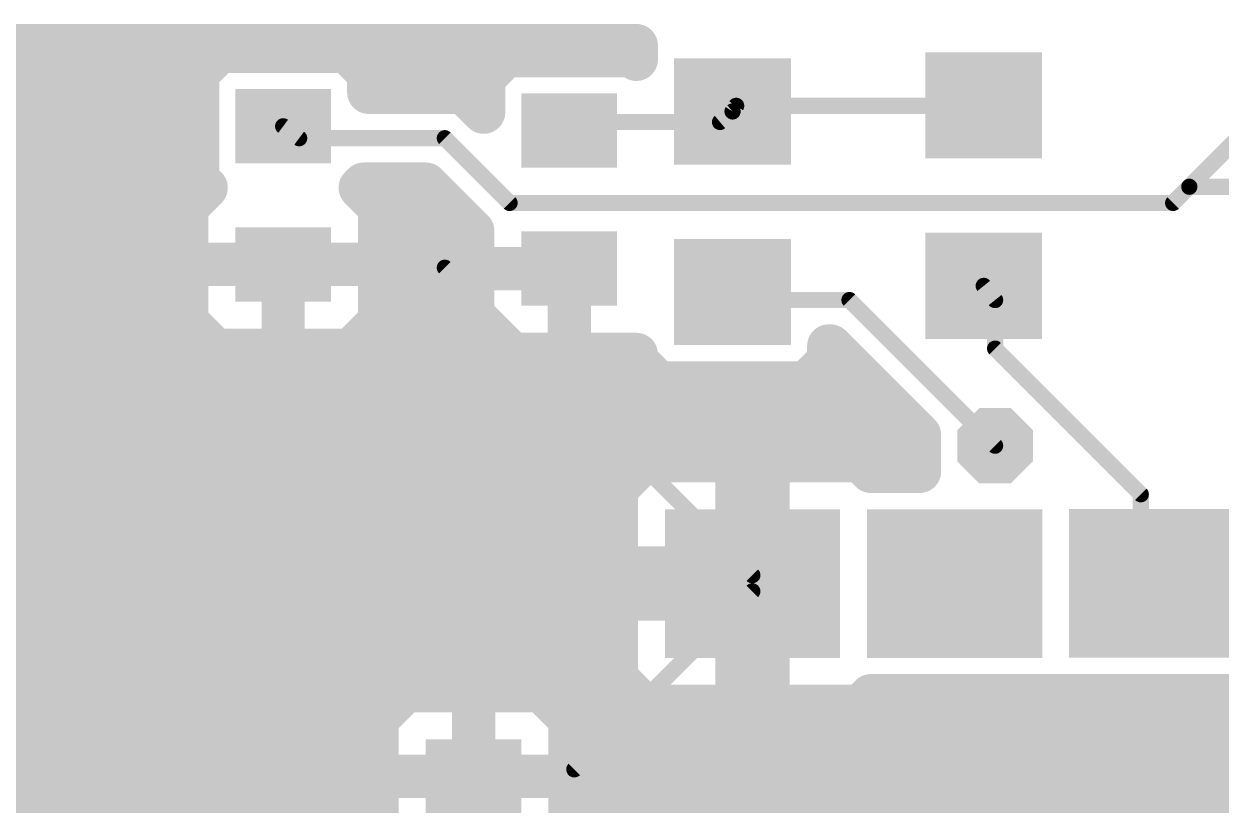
# Model space of a CAD drawing. Extents: x 0.3 to 47.5, y 0.3 to 27.7.
# Drawn here: x 24.08 to 35.35, y 20.39 to 27.75 of the extents above; entities that cross this region are included whole.
import ezdxf

# ---------------------------------------------------------------- set-up
doc = ezdxf.new("R2010")
doc.units = 0
doc.layers.add('16', color=174, linetype='CONTINUOUS')
doc.layers.add('18', color=94, linetype='CONTINUOUS')

# ---------------------------------------------------------------- blocks, each defined once
blk = doc.blocks.new('RECT')
blk.add_solid([(-0.5, -0.5), (0.5, -0.5), (-0.5, 0.5), (0.5, 0.5)])
blk = doc.blocks.new('OCTAGONV')
at = {"const_width": 0.5}
blk.add_lwpolyline([(-0.25, -0.1036), (-0.25, 0.1036), (-0.1036, 0.25), (0.1036, 0.25), (0.25, 0.1036), (0.25, -0.1036), (0.1036, -0.25), (-0.1036, -0.25), (-0.25, -0.1036), (-0.25, 0.1036)], dxfattribs=at)

msp = doc.modelspace()

# ---------------------------------------------------------------- linework, layer by layer
at = {"layer": '16'}
for points, const_width in [([(0.4571, 27.5428), (29.8451, 27.5428)], 0.4064), ([(29.8451, 27.5428), (29.8451, 27.4123)], 0.4064), ([(25.9218, 27.4875), (25.7136, 27.2793)], 0.4064), ([(27.1165, 27.4875), (25.9218, 27.4875)], 0.4064), ([(27.3247, 27.2793), (27.1165, 27.4875)], 0.4064), ([(28.6157, 27.4471), (28.4075, 27.2389)], 0.4064), ([(29.8104, 27.4471), (28.6157, 27.4471)], 0.4064), ([(29.8451, 27.4123), (29.8104, 27.4471)], 0.4064), ([(0.4571, 27.2288), (25.7136, 27.2288)], 0.4064), ([(25.7136, 27.2793), (25.7136, 26.2846)], 0.4064), ([(27.3247, 27.1017), (27.3247, 27.2793)], 0.4064), ([(27.3247, 27.2288), (28.4075, 27.2288)], 0.4064), ([(28.4075, 27.2389), (28.4075, 26.9145)], 0.4064), ([(27.8627, 27.1017), (27.3247, 27.1017)], 0.4064), ([(28.2204, 27.1017), (27.8627, 27.1017)], 0.4064), ([(28.4075, 26.9145), (28.2204, 27.1017)], 0.4064), ([(33.0708, 26.9748), (33.1161, 26.9794)], 0.1524), ([(19.2544, 26.8224), (25.7136, 26.8224)], 0.4064), ([(30.6324, 26.8224), (30.7507, 26.9219)], 0.1524), ([(30.7507, 26.9219), (30.7848, 26.9748)], 0.1524), ([(30.7848, 26.9748), (33.0708, 26.9748)], 0.1524), ([(35.052, 26.2128), (35.814, 26.9748)], 0.1524), ([(26.5192, 26.782), (26.67, 26.67)], 0.1524), ([(29.2131, 26.7416), (29.2608, 26.8224)], 0.1524), ([(29.2608, 26.8224), (30.6324, 26.8224)], 0.1524), ([(26.67, 26.67), (28.0416, 26.67)], 0.1524), ([(28.0416, 26.67), (28.6512, 26.0604)], 0.1524), ([(19.307, 26.416), (25.7136, 26.416)], 0.4064), ([(25.7945, 26.2038), (25.612, 26.0213)], 0.4064), ([(25.7136, 26.2846), (25.7945, 26.2038)], 0.4064), ([(27.2438, 26.2038), (27.2782, 26.2382)], 0.4064), ([(27.4263, 26.0213), (27.2438, 26.2038)], 0.4064), ([(27.2782, 26.2382), (27.8627, 26.2382)], 0.4064), ([(27.8627, 26.2382), (28.2194, 25.8815)], 0.4064), ([(34.8996, 26.0604), (35.052, 26.2128)], 0.1524), ([(35.052, 26.2128), (41.7576, 26.2128)], 0.1524), ([(19.307, 26.0096), (25.612, 26.0096)], 0.4064), ([(25.612, 26.0213), (25.612, 25.4824)], 0.4064), ([(27.4263, 25.4824), (27.4263, 26.0213)], 0.4064), ([(27.4263, 26.0096), (28.0913, 26.0096)], 0.4064), ([(28.2194, 25.8815), (28.3059, 25.795)], 0.4064), ([(28.6512, 26.0604), (34.8996, 26.0604)], 0.1524), ([(28.3059, 25.795), (28.3059, 25.442)], 0.4064), ([(19.307, 25.6032), (25.612, 25.6032)], 0.4064), ([(27.4263, 25.6032), (28.3059, 25.6032)], 0.4064), ([(25.612, 25.4824), (26.5181, 25.4824)], 0.4064), ([(26.5181, 25.4814), (25.612, 25.4814)], 0.4064), ([(25.612, 25.4814), (25.612, 24.9426)], 0.4064), ([(26.5181, 25.4824), (26.5181, 25.4814)], 0.4064), ([(26.5186, 24.6748), (26.5186, 25.4809)], 0.4064), ([(26.5186, 25.4809), (26.5196, 25.4809)], 0.4064), ([(26.5196, 25.4809), (26.5196, 24.6748)], 0.4064), ([(26.5202, 25.4814), (26.5202, 25.4824)], 0.4064), ([(26.5202, 25.4824), (27.4263, 25.4824)], 0.4064), ([(27.4263, 25.4814), (26.5202, 25.4814)], 0.4064), ([(27.4263, 24.9426), (27.4263, 25.4814)], 0.4064), ([(28.3059, 25.442), (29.212, 25.442)], 0.4064), ([(29.212, 25.441), (28.3059, 25.441)], 0.4064), ([(28.3059, 25.441), (28.3059, 24.9022)], 0.4064), ([(29.212, 25.442), (29.212, 25.441)], 0.4064), ([(29.2125, 24.6344), (29.2125, 25.4405)], 0.4064), ([(29.2125, 25.4405), (29.2135, 25.4405)], 0.4064), ([(29.2135, 25.4405), (29.2135, 24.6344)], 0.4064), ([(26.67, 25.4508), (26.5192, 25.482)], 0.1524), ([(28.0416, 25.4508), (26.67, 25.4508)], 0.1524), ([(30.9372, 22.5552), (28.0416, 25.4508)], 0.1524), ([(28.0416, 25.4508), (28.194, 25.4508)], 0.1524), ([(28.194, 25.4508), (29.1084, 25.4508)], 0.1524), ([(29.1084, 25.4508), (29.2131, 25.4416)], 0.1524), ([(19.307, 25.1968), (25.612, 25.1968)], 0.4064), ([(26.5186, 25.1968), (26.5196, 25.1968)], 0.4064), ([(27.4263, 25.1968), (28.3059, 25.1968)], 0.4064), ([(29.2125, 25.1968), (29.2135, 25.1968)], 0.4064), ([(30.7848, 25.146), (30.7507, 25.2219)], 0.1524), ([(33.2232, 25.146), (33.1161, 25.2794)], 0.1524), ([(25.612, 24.9426), (25.8798, 24.6748)], 0.4064), ([(27.1585, 24.6748), (27.4263, 24.9426)], 0.4064), ([(31.8516, 25.146), (30.7848, 25.146)], 0.1524), ([(33.2232, 23.7744), (31.8516, 25.146)], 0.1524), ([(33.2232, 24.6888), (33.2232, 25.146)], 0.1524), ([(28.3059, 24.9022), (28.5737, 24.6344)], 0.4064), ([(19.307, 24.7904), (25.7642, 24.7904)], 0.4064), ([(26.5186, 24.7904), (26.5196, 24.7904)], 0.4064), ([(27.2741, 24.7904), (28.4177, 24.7904)], 0.4064), ([(29.2125, 24.7904), (29.2135, 24.7904)], 0.4064), ([(31.6562, 24.5745), (31.6562, 24.7142)], 0.4064), ([(31.6562, 24.7142), (31.6727, 24.7142)], 0.4064), ([(31.6727, 24.7142), (32.512, 23.8749)], 0.4064), ([(25.8798, 24.6748), (26.5186, 24.6748)], 0.4064), ([(26.5196, 24.6748), (27.1585, 24.6748)], 0.4064), ([(28.5737, 24.6344), (29.2125, 24.6344)], 0.4064), ([(29.2135, 24.6344), (29.8451, 24.6344)], 0.4064), ([(29.8451, 24.6344), (29.8451, 24.5745)], 0.4064), ([(29.8451, 24.5745), (30.0533, 24.3663)], 0.4064), ([(31.448, 24.3663), (31.6562, 24.5745)], 0.4064), ([(34.5948, 23.3172), (33.2232, 24.6888)], 0.1524), ([(19.307, 24.384), (30.0356, 24.384)], 0.4064), ([(31.4657, 24.384), (32.0029, 24.384)], 0.4064), ([(30.0533, 24.3663), (31.448, 24.3663)], 0.4064), ([(19.307, 23.9776), (32.4093, 23.9776)], 0.4064), ([(32.512, 23.8749), (32.512, 23.5323)], 0.4064), ([(29.924, 23.6339), (29.6562, 23.3661)], 0.4064), ([(30.7914, 23.6339), (29.924, 23.6339)], 0.4064), ([(30.7914, 22.6242), (30.7914, 23.6339)], 0.4064), ([(31.9527, 23.6339), (31.0852, 23.6339)], 0.4064), ([(31.0852, 23.6339), (31.0852, 22.6242)], 0.4064), ([(32.0543, 23.5323), (31.9527, 23.6339)], 0.4064), ([(14.5296, 23.5712), (29.8613, 23.5712)], 0.4064), ([(30.7914, 23.5712), (31.0852, 23.5712)], 0.4064), ([(32.0154, 23.5712), (32.512, 23.5712)], 0.4064), ([(32.512, 23.5323), (32.0543, 23.5323)], 0.4064), ([(29.6562, 23.3661), (29.6562, 22.6236)], 0.4064), ([(14.936, 23.1648), (29.6562, 23.1648)], 0.4064), ([(30.7914, 23.1648), (31.0852, 23.1648)], 0.4064), ([(34.5948, 22.5552), (34.5948, 23.3172)], 0.1524), ([(15.3424, 22.7584), (29.6562, 22.7584)], 0.4064), ([(30.7914, 22.7584), (31.0852, 22.7584)], 0.4064), ([(29.6562, 22.6236), (30.7909, 22.6236)], 0.4064), ([(30.7909, 22.6236), (30.7909, 22.3298)], 0.4064), ([(31.0852, 22.6242), (30.7914, 22.6242)], 0.4064), ([(15.7488, 22.352), (30.7909, 22.352)], 0.4064), ([(30.9384, 22.4768), (30.9372, 22.5552)], 0.1524), ([(30.9372, 22.4028), (30.9384, 22.4768)], 0.1524), ([(34.7438, 22.4778), (34.5948, 22.5552)], 0.1524), ([(29.2608, 20.7264), (30.9372, 22.4028)], 0.1524), ([(30.7909, 22.3298), (29.6562, 22.3298)], 0.4064), ([(29.6562, 22.3298), (29.6562, 21.5874)], 0.4064), ([(30.7914, 21.3196), (30.7914, 22.3293)], 0.4064), ([(30.7914, 22.3293), (31.0852, 22.3293)], 0.4064), ([(31.0852, 22.3293), (31.0852, 21.3196)], 0.4064), ([(16.1552, 21.9456), (29.6562, 21.9456)], 0.4064), ([(30.7914, 21.9456), (31.0852, 21.9456)], 0.4064), ([(29.6562, 21.5874), (29.924, 21.3196)], 0.4064), ([(16.5616, 21.5392), (29.7044, 21.5392)], 0.4064), ([(27.6726, 21.4676), (27.4048, 21.1998)], 0.4064), ([(28.3114, 21.4676), (27.6726, 21.4676)], 0.4064), ([(28.3114, 20.6615), (28.3114, 21.4676)], 0.4064), ([(28.9513, 21.4676), (28.3124, 21.4676)], 0.4064), ([(28.3124, 21.4676), (28.3124, 20.6615)], 0.4064), ([(29.2191, 21.1998), (28.9513, 21.4676)], 0.4064), ([(30.7914, 21.5392), (31.0852, 21.5392)], 0.4064), ([(31.9527, 21.3196), (32.0543, 21.4212)], 0.4064), ([(32.0543, 21.4212), (33.8138, 21.4212)], 0.4064), ([(33.8138, 21.4212), (33.8147, 21.4222)], 0.4064), ([(33.8147, 21.4222), (35.7161, 21.4222)], 0.4064), ([(29.924, 21.3196), (30.7914, 21.3196)], 0.4064), ([(31.0852, 21.3196), (31.9527, 21.3196)], 0.4064), ([(16.968, 21.1328), (27.4048, 21.1328)], 0.4064), ([(27.4048, 21.1998), (27.4048, 20.6609)], 0.4064), ([(28.3114, 21.1328), (28.3124, 21.1328)], 0.4064), ([(29.2191, 20.6609), (29.2191, 21.1998)], 0.4064), ([(29.2191, 21.1328), (45.7454, 21.1328)], 0.4064), ([(17.3744, 20.7264), (27.4048, 20.7264)], 0.4064), ([(27.4048, 20.6609), (28.3109, 20.6609)], 0.4064), ([(28.3109, 20.6599), (27.4048, 20.6599)], 0.4064), ([(27.4048, 20.6599), (27.4048, 20.1211)], 0.4064), ([(28.3109, 20.6609), (28.3109, 20.6599)], 0.4064), ([(28.3114, 20.7264), (28.3124, 20.7264)], 0.4064), ([(28.3124, 20.6615), (28.3114, 20.6615)], 0.4064), ([(28.313, 20.6599), (28.313, 20.6609)], 0.4064), ([(28.313, 20.6609), (29.2191, 20.6609)], 0.4064), ([(29.2191, 20.6599), (28.313, 20.6599)], 0.4064), ([(29.2191, 20.7264), (45.7454, 20.7264)], 0.4064), ([(29.2191, 20.1211), (29.2191, 20.6599)], 0.4064), ([(17.8308, 20.7264), (28.194, 20.7264)], 0.1524), ([(28.194, 20.7264), (28.312, 20.6605)], 0.1524), ([(28.312, 20.6605), (28.3464, 20.7264)], 0.1524), ([(28.3464, 20.7264), (29.2608, 20.7264)], 0.1524), ([(18.3284, 20.32), (27.4048, 20.32)], 0.4064), ([(29.2191, 20.32), (45.7454, 20.32)], 0.4064)]:
    msp.add_lwpolyline(points, dxfattribs=dict(at, const_width=const_width))
for points, const_width in [([(29.9467, 27.5428, 1), (29.7435, 27.5428)], 0.2032), ([(29.8451, 27.4412, 1), (29.8451, 27.6444)], 0.2032), ([(25.9218, 27.5891, 1), (25.9218, 27.3859)], 0.2032), ([(25.9936, 27.4157, 1), (25.85, 27.5593)], 0.2032), ([(27.1883, 27.5593, 1), (27.0447, 27.4157)], 0.2032), ([(27.1165, 27.3859, 1), (27.1165, 27.5891)], 0.2032), ([(28.6157, 27.5487, 1), (28.6157, 27.3455)], 0.2032), ([(28.6875, 27.3753, 1), (28.5439, 27.5189)], 0.2032), ([(29.8823, 27.5188, 1), (29.7385, 27.3754)], 0.2032), ([(29.8104, 27.3455, 1), (29.8104, 27.5487)], 0.2032), ([(29.7435, 27.4123, 1), (29.9467, 27.4123)], 0.2032), ([(29.7732, 27.3406, 1), (29.917, 27.484)], 0.2032), ([(25.8152, 27.2793, 1), (25.612, 27.2793)], 0.2032), ([(25.6418, 27.3511, 1), (25.7854, 27.2075)], 0.2032), ([(25.7136, 27.1272, 1), (25.7136, 27.3304)], 0.2032), ([(27.4263, 27.2793, 1), (27.2231, 27.2793)], 0.2032), ([(27.3247, 27.3304, 1), (27.3247, 27.1272)], 0.2032), ([(27.2529, 27.2075, 1), (27.3965, 27.3511)], 0.2032), ([(28.5091, 27.2389, 1), (28.3059, 27.2389)], 0.2032), ([(28.3357, 27.3107, 1), (28.4793, 27.1671)], 0.2032), ([(28.4075, 27.1272, 1), (28.4075, 27.3304)], 0.2032), ([(27.3247, 27.2033, 1), (27.3247, 27.0001)], 0.2032), ([(27.8627, 27.2033, 1), (27.8627, 27.0001)], 0.2032), ([(27.8627, 27.0001, 1), (27.8627, 27.2033)], 0.2032), ([(28.2923, 27.1735, 1), (28.1485, 27.0299)], 0.2032), ([(28.2204, 27.0001, 1), (28.2204, 27.2033)], 0.2032), ([(27.2231, 27.1017, 1), (27.4263, 27.1017)], 0.2032), ([(28.3356, 26.8427, 1), (28.4794, 26.9863)], 0.2032), ([(33.1199, 26.9415, 1), (33.1123, 27.0173)], 0.0762), ([(25.7136, 26.7208, 1), (25.7136, 26.924)], 0.2032), ([(28.3059, 26.9145, 1), (28.5091, 26.9145)], 0.2032), ([(30.7187, 26.9425, 1), (30.7827, 26.9013)], 0.0762), ([(30.7752, 26.8927, 1), (30.7262, 26.9511)], 0.0762), ([(30.7848, 27.0129, 1), (30.7848, 26.9367)], 0.0762), ([(30.8168, 26.9542, 1), (30.7528, 26.9954)], 0.0762), ([(33.067, 27.0127, 1), (33.0746, 26.9369)], 0.0762), ([(33.0708, 26.9367, 1), (33.0708, 27.0129)], 0.0762), ([(26.5419, 26.8126, 1), (26.4965, 26.7514)], 0.0762), ([(29.2608, 26.8605, 1), (29.2608, 26.7843)], 0.0762), ([(29.2936, 26.803, 1), (29.228, 26.8418)], 0.0762), ([(30.6079, 26.8516, 1), (30.6569, 26.7932)], 0.0762), ([(30.6324, 26.7843, 1), (30.6324, 26.8605)], 0.0762), ([(26.67, 26.7081, 1), (26.67, 26.6319)], 0.0762), ([(26.6473, 26.6394, 1), (26.6927, 26.7006)], 0.0762), ([(28.0685, 26.6969, 1), (28.0147, 26.6431)], 0.0762), ([(28.0416, 26.6319, 1), (28.0416, 26.7081)], 0.0762), ([(29.1803, 26.761, 1), (29.2459, 26.7222)], 0.0762), ([(25.7136, 26.3144, 1), (25.7136, 26.5176)], 0.2032), ([(25.7854, 26.3565, 1), (25.6418, 26.2127)], 0.2032), ([(25.612, 26.2846, 1), (25.8152, 26.2846)], 0.2032), ([(25.8663, 26.132, 1), (25.7227, 26.2756)], 0.2032), ([(27.3156, 26.2756, 1), (27.172, 26.132)], 0.2032), ([(27.2782, 26.3398, 1), (27.2782, 26.1366)], 0.2032), ([(27.35, 26.1664, 1), (27.2064, 26.31)], 0.2032), ([(27.9345, 26.31, 1), (27.7909, 26.1664)], 0.2032), ([(27.8627, 26.1366, 1), (27.8627, 26.3398)], 0.2032), ([(25.7227, 26.1319, 1), (25.8663, 26.2757)], 0.2032), ([(27.172, 26.2756, 1), (27.3156, 26.132)], 0.2032), ([(35.052, 26.2509, 1), (35.052, 26.1747)], 0.0762), ([(35.0251, 26.2397, 1), (35.0789, 26.1859)], 0.0762), ([(35.0789, 26.1859, 1), (35.0251, 26.2397)], 0.0762), ([(25.7136, 26.0213, 1), (25.5104, 26.0213)], 0.2032), ([(25.5402, 26.0931, 1), (25.6838, 25.9495)], 0.2032), ([(25.612, 25.908, 1), (25.612, 26.1112)], 0.2032), ([(27.5279, 26.0213, 1), (27.3247, 26.0213)], 0.2032), ([(27.4263, 26.1112, 1), (27.4263, 25.908)], 0.2032), ([(27.3545, 25.9495, 1), (27.4981, 26.0931)], 0.2032), ([(28.0913, 25.908, 1), (28.0913, 26.1112)], 0.2032), ([(28.2912, 25.9533, 1), (28.1476, 25.8097)], 0.2032), ([(28.1476, 25.8097, 1), (28.2912, 25.9533)], 0.2032), ([(28.6512, 26.0985, 1), (28.6512, 26.0223)], 0.0762), ([(28.6243, 26.0335, 1), (28.6781, 26.0873)], 0.0762), ([(34.8727, 26.0873, 1), (34.9265, 26.0335)], 0.0762), ([(34.8996, 26.0223, 1), (34.8996, 26.0985)], 0.0762), ([(28.4075, 25.795, 1), (28.2043, 25.795)], 0.2032), ([(28.2341, 25.7232, 1), (28.3777, 25.8668)], 0.2032), ([(25.612, 25.5016, 1), (25.612, 25.7048)], 0.2032), ([(27.4263, 25.7048, 1), (27.4263, 25.5016)], 0.2032), ([(28.3059, 25.5016, 1), (28.3059, 25.7048)], 0.2032), ([(25.612, 25.584, 1), (25.612, 25.3808)], 0.2032), ([(25.612, 25.583, 1), (25.612, 25.3798)], 0.2032), ([(25.7136, 25.4814, 1), (25.5104, 25.4814)], 0.2032), ([(26.6197, 25.4824, 1), (26.4165, 25.4824)], 0.2032), ([(26.6202, 25.4809, 1), (26.417, 25.4809)], 0.2032), ([(26.5186, 25.5825, 1), (26.5186, 25.3793)], 0.2032), ([(26.6212, 25.4809, 1), (26.418, 25.4809)], 0.2032), ([(26.6218, 25.4824, 1), (26.4186, 25.4824)], 0.2032), ([(26.5202, 25.584, 1), (26.5202, 25.3808)], 0.2032), ([(26.5202, 25.583, 1), (26.5202, 25.3798)], 0.2032), ([(26.5181, 25.3808, 1), (26.5181, 25.584)], 0.2032), ([(26.5181, 25.3798, 1), (26.5181, 25.583)], 0.2032), ([(26.5196, 25.3793, 1), (26.5196, 25.5825)], 0.2032), ([(27.5279, 25.4814, 1), (27.3247, 25.4814)], 0.2032), ([(27.4263, 25.3808, 1), (27.4263, 25.584)], 0.2032), ([(27.4263, 25.3798, 1), (27.4263, 25.583)], 0.2032), ([(28.3059, 25.5436, 1), (28.3059, 25.3404)], 0.2032), ([(28.3059, 25.5426, 1), (28.3059, 25.3394)], 0.2032), ([(28.4075, 25.441, 1), (28.2043, 25.441)], 0.2032), ([(29.3136, 25.442, 1), (29.1104, 25.442)], 0.2032), ([(29.3141, 25.4405, 1), (29.1109, 25.4405)], 0.2032), ([(29.2125, 25.5421, 1), (29.2125, 25.3389)], 0.2032), ([(29.3151, 25.4405, 1), (29.1119, 25.4405)], 0.2032), ([(29.212, 25.3404, 1), (29.212, 25.5436)], 0.2032), ([(29.212, 25.3394, 1), (29.212, 25.5426)], 0.2032), ([(29.2135, 25.3389, 1), (29.2135, 25.5421)], 0.2032), ([(25.5104, 25.4824, 1), (25.7136, 25.4824)], 0.2032), ([(26.4165, 25.4814, 1), (26.6197, 25.4814)], 0.2032), ([(26.4186, 25.4814, 1), (26.6218, 25.4814)], 0.2032), ([(26.5269, 25.5193, 1), (26.5115, 25.4447)], 0.0762), ([(26.67, 25.4889, 1), (26.67, 25.4127)], 0.0762), ([(26.6623, 25.4135, 1), (26.6777, 25.4881)], 0.0762), ([(27.3247, 25.4824, 1), (27.5279, 25.4824)], 0.2032), ([(28.0416, 25.4889, 1), (28.0416, 25.4127)], 0.0762), ([(28.0685, 25.4777, 1), (28.0147, 25.4239)], 0.0762), ([(28.0416, 25.4127, 1), (28.0416, 25.4889)], 0.0762), ([(28.2043, 25.442, 1), (28.4075, 25.442)], 0.2032), ([(28.194, 25.4889, 1), (28.194, 25.4127)], 0.0762), ([(28.194, 25.4127, 1), (28.194, 25.4889)], 0.0762), ([(29.1104, 25.441, 1), (29.3136, 25.441)], 0.2032), ([(29.1117, 25.4888, 1), (29.1051, 25.4128)], 0.0762), ([(29.1084, 25.4127, 1), (29.1084, 25.4889)], 0.0762), ([(29.2098, 25.4036, 1), (29.2164, 25.4796)], 0.0762), ([(25.612, 25.0952, 1), (25.612, 25.2984)], 0.2032), ([(26.5186, 25.2984, 1), (26.5186, 25.0952)], 0.2032), ([(26.5196, 25.0952, 1), (26.5196, 25.2984)], 0.2032), ([(27.4263, 25.2984, 1), (27.4263, 25.0952)], 0.2032), ([(28.3059, 25.0952, 1), (28.3059, 25.2984)], 0.2032), ([(29.2125, 25.2984, 1), (29.2125, 25.0952)], 0.2032), ([(29.2135, 25.0952, 1), (29.2135, 25.2984)], 0.2032), ([(30.7855, 25.2375, 1), (30.7159, 25.2063)], 0.0762), ([(33.1458, 25.3033, 1), (33.0864, 25.2555)], 0.0762), ([(25.6838, 25.0144, 1), (25.5402, 24.8708)], 0.2032), ([(27.4981, 24.8708, 1), (27.3545, 25.0144)], 0.2032), ([(30.7848, 25.1841, 1), (30.7848, 25.1079)], 0.0762), ([(30.75, 25.1304, 1), (30.8196, 25.1616)], 0.0762), ([(31.8785, 25.1729, 1), (31.8247, 25.1191)], 0.0762), ([(31.8516, 25.1079, 1), (31.8516, 25.1841)], 0.0762), ([(33.2613, 25.146, 1), (33.1851, 25.146)], 0.0762), ([(33.1935, 25.1221, 1), (33.2529, 25.1699)], 0.0762), ([(25.5104, 24.9426, 1), (25.7136, 24.9426)], 0.2032), ([(27.3247, 24.9426, 1), (27.5279, 24.9426)], 0.2032), ([(28.3777, 24.974, 1), (28.2341, 24.8304)], 0.2032), ([(25.7642, 24.6888, 1), (25.7642, 24.892)], 0.2032), ([(26.5186, 24.892, 1), (26.5186, 24.6888)], 0.2032), ([(26.5196, 24.6888, 1), (26.5196, 24.892)], 0.2032), ([(27.2741, 24.892, 1), (27.2741, 24.6888)], 0.2032), ([(28.2043, 24.9022, 1), (28.4075, 24.9022)], 0.2032), ([(28.4177, 24.6888, 1), (28.4177, 24.892)], 0.2032), ([(29.2125, 24.892, 1), (29.2125, 24.6888)], 0.2032), ([(29.2135, 24.6888, 1), (29.2135, 24.892)], 0.2032), ([(31.7578, 24.7142, 1), (31.5546, 24.7142)], 0.2032), ([(31.6562, 24.8158, 1), (31.6562, 24.6126)], 0.2032), ([(31.7445, 24.786, 1), (31.6009, 24.6424)], 0.2032), ([(31.6727, 24.6126, 1), (31.6727, 24.8158)], 0.2032), ([(25.8798, 24.7764, 1), (25.8798, 24.5732)], 0.2032), ([(25.808, 24.603, 1), (25.9516, 24.7466)], 0.2032), ([(26.5196, 24.7764, 1), (26.5196, 24.5732)], 0.2032), ([(26.5186, 24.5732, 1), (26.5186, 24.7764)], 0.2032), ([(27.0867, 24.7466, 1), (27.2303, 24.603)], 0.2032), ([(27.1585, 24.5732, 1), (27.1585, 24.7764)], 0.2032), ([(28.5737, 24.736, 1), (28.5737, 24.5328)], 0.2032), ([(28.5019, 24.5626, 1), (28.6455, 24.7062)], 0.2032), ([(29.2135, 24.736, 1), (29.2135, 24.5328)], 0.2032), ([(29.2125, 24.5328, 1), (29.2125, 24.736)], 0.2032), ([(29.9467, 24.6344, 1), (29.7435, 24.6344)], 0.2032), ([(29.8451, 24.5328, 1), (29.8451, 24.736)], 0.2032), ([(26.417, 24.6748, 1), (26.6202, 24.6748)], 0.2032), ([(26.418, 24.6748, 1), (26.6212, 24.6748)], 0.2032), ([(29.1109, 24.6344, 1), (29.3141, 24.6344)], 0.2032), ([(29.1119, 24.6344, 1), (29.3151, 24.6344)], 0.2032), ([(29.9169, 24.6463, 1), (29.7733, 24.5027)], 0.2032), ([(31.728, 24.5027, 1), (31.5844, 24.6463)], 0.2032), ([(33.1851, 24.6888, 1), (33.2613, 24.6888)], 0.0762), ([(33.2501, 24.7157, 1), (33.1963, 24.6619)], 0.0762), ([(29.7435, 24.5745, 1), (29.9467, 24.5745)], 0.2032), ([(30.0356, 24.2824, 1), (30.0356, 24.4856)], 0.2032), ([(31.4657, 24.4856, 1), (31.4657, 24.2824)], 0.2032), ([(31.5546, 24.5745, 1), (31.7578, 24.5745)], 0.2032), ([(32.0029, 24.2824, 1), (32.0029, 24.4856)], 0.2032), ([(30.0533, 24.4679, 1), (30.0533, 24.2647)], 0.2032), ([(29.9815, 24.2945, 1), (30.1251, 24.4381)], 0.2032), ([(31.3762, 24.4381, 1), (31.5198, 24.2945)], 0.2032), ([(31.448, 24.2647, 1), (31.448, 24.4679)], 0.2032), ([(32.4093, 23.876, 1), (32.4093, 24.0792)], 0.2032), ([(32.6136, 23.8749, 1), (32.4104, 23.8749)], 0.2032), ([(32.4402, 23.8031, 1), (32.5838, 23.9467)], 0.2032), ([(29.924, 23.7355, 1), (29.924, 23.5323)], 0.2032), ([(29.9958, 23.5621, 1), (29.8522, 23.7057)], 0.2032), ([(30.893, 23.6339, 1), (30.6898, 23.6339)], 0.2032), ([(30.7914, 23.5323, 1), (30.7914, 23.7355)], 0.2032), ([(31.0852, 23.7355, 1), (31.0852, 23.5323)], 0.2032), ([(31.1868, 23.6339, 1), (30.9836, 23.6339)], 0.2032), ([(32.0245, 23.7057, 1), (31.8809, 23.5621)], 0.2032), ([(31.9527, 23.5323, 1), (31.9527, 23.7355)], 0.2032), ([(33.1963, 23.7475, 1), (33.2501, 23.8013)], 0.0762), ([(29.8613, 23.4696, 1), (29.8613, 23.6728)], 0.2032), ([(30.7914, 23.6728, 1), (30.7914, 23.4696)], 0.2032), ([(31.0852, 23.4696, 1), (31.0852, 23.6728)], 0.2032), ([(32.0154, 23.6728, 1), (32.0154, 23.4696)], 0.2032), ([(32.0543, 23.6339, 1), (32.0543, 23.4307)], 0.2032), ([(31.9825, 23.4605, 1), (32.1261, 23.6041)], 0.2032), ([(32.512, 23.4696, 1), (32.512, 23.6728)], 0.2032), ([(32.512, 23.4307, 1), (32.512, 23.6339)], 0.2032), ([(29.7578, 23.3661, 1), (29.5546, 23.3661)], 0.2032), ([(32.4104, 23.5323, 1), (32.6136, 23.5323)], 0.2032), ([(29.5844, 23.4379, 1), (29.728, 23.2943)], 0.2032), ([(29.6562, 23.0632, 1), (29.6562, 23.2664)], 0.2032), ([(30.7914, 23.2664, 1), (30.7914, 23.0632)], 0.2032), ([(31.0852, 23.0632, 1), (31.0852, 23.2664)], 0.2032), ([(34.6329, 23.3172, 1), (34.5567, 23.3172)], 0.0762), ([(34.5679, 23.2903, 1), (34.6217, 23.3441)], 0.0762), ([(29.6562, 22.6568, 1), (29.6562, 22.86)], 0.2032), ([(30.7914, 22.86, 1), (30.7914, 22.6568)], 0.2032), ([(31.0852, 22.6568, 1), (31.0852, 22.86)], 0.2032), ([(29.6562, 22.7252, 1), (29.6562, 22.522)], 0.2032), ([(30.8925, 22.6236, 1), (30.6893, 22.6236)], 0.2032), ([(30.7914, 22.7258, 1), (30.7914, 22.5226)], 0.2032), ([(30.7909, 22.522, 1), (30.7909, 22.7252)], 0.2032), ([(31.0852, 22.5226, 1), (31.0852, 22.7258)], 0.2032), ([(29.5546, 22.6236, 1), (29.7578, 22.6236)], 0.2032), ([(30.6898, 22.6242, 1), (30.893, 22.6242)], 0.2032), ([(30.9836, 22.6242, 1), (31.1868, 22.6242)], 0.2032), ([(30.7909, 22.2504, 1), (30.7909, 22.4536)], 0.2032), ([(30.9753, 22.5558, 1), (30.8991, 22.5546)], 0.0762), ([(30.9765, 22.4762, 1), (30.9003, 22.4774)], 0.0762), ([(30.9103, 22.5283, 1), (30.9641, 22.5821)], 0.0762), ([(34.6124, 22.589, 1), (34.5772, 22.5214)], 0.0762), ([(34.5567, 22.5552, 1), (34.6329, 22.5552)], 0.0762), ([(34.7262, 22.444, 1), (34.7614, 22.5116)], 0.0762), ([(29.6562, 22.4314, 1), (29.6562, 22.2282)], 0.2032), ([(29.7578, 22.3298, 1), (29.5546, 22.3298)], 0.2032), ([(30.893, 22.3293, 1), (30.6898, 22.3293)], 0.2032), ([(30.7914, 22.4309, 1), (30.7914, 22.2277)], 0.2032), ([(30.7909, 22.2282, 1), (30.7909, 22.4314)], 0.2032), ([(30.8991, 22.4034, 1), (30.9753, 22.4022)], 0.0762), ([(30.9003, 22.4762, 1), (30.9765, 22.4774)], 0.0762), ([(30.9641, 22.3759, 1), (30.9103, 22.4297)], 0.0762), ([(31.1868, 22.3293, 1), (30.9836, 22.3293)], 0.2032), ([(31.0852, 22.2277, 1), (31.0852, 22.4309)], 0.2032), ([(30.6893, 22.3298, 1), (30.8925, 22.3298)], 0.2032), ([(29.6562, 21.844, 1), (29.6562, 22.0472)], 0.2032), ([(30.7914, 22.0472, 1), (30.7914, 21.844)], 0.2032), ([(31.0852, 21.844, 1), (31.0852, 22.0472)], 0.2032), ([(29.728, 21.6592, 1), (29.5844, 21.5156)], 0.2032), ([(27.6726, 21.5692, 1), (27.6726, 21.366)], 0.2032), ([(27.7444, 21.3958, 1), (27.6008, 21.5394)], 0.2032), ([(28.413, 21.4676, 1), (28.2098, 21.4676)], 0.2032), ([(28.3124, 21.5692, 1), (28.3124, 21.366)], 0.2032), ([(28.414, 21.4676, 1), (28.2108, 21.4676)], 0.2032), ([(28.3114, 21.366, 1), (28.3114, 21.5692)], 0.2032), ([(29.0231, 21.5394, 1), (28.8795, 21.3958)], 0.2032), ([(28.9513, 21.366, 1), (28.9513, 21.5692)], 0.2032), ([(29.5546, 21.5874, 1), (29.7578, 21.5874)], 0.2032), ([(29.7044, 21.4376, 1), (29.7044, 21.6408)], 0.2032), ([(30.7914, 21.6408, 1), (30.7914, 21.4376)], 0.2032), ([(31.0852, 21.4376, 1), (31.0852, 21.6408)], 0.2032), ([(32.0543, 21.5228, 1), (32.0543, 21.3196)], 0.2032), ([(32.1261, 21.3494, 1), (31.9825, 21.493)], 0.2032), ([(33.7383, 21.4892, 1), (33.8893, 21.3532)], 0.2032), ([(33.8147, 21.5238, 1), (33.8147, 21.3206)], 0.2032), ([(33.8902, 21.3542, 1), (33.7392, 21.4902)], 0.2032), ([(33.8138, 21.3196, 1), (33.8138, 21.5228)], 0.2032), ([(29.924, 21.4212, 1), (29.924, 21.218)], 0.2032), ([(29.8522, 21.2478, 1), (29.9958, 21.3914)], 0.2032), ([(30.6898, 21.3196, 1), (30.893, 21.3196)], 0.2032), ([(30.7914, 21.218, 1), (30.7914, 21.4212)], 0.2032), ([(31.0852, 21.4212, 1), (31.0852, 21.218)], 0.2032), ([(30.9836, 21.3196, 1), (31.1868, 21.3196)], 0.2032), ([(31.8809, 21.3914, 1), (32.0245, 21.2478)], 0.2032), ([(31.9527, 21.218, 1), (31.9527, 21.4212)], 0.2032), ([(27.5064, 21.1998, 1), (27.3032, 21.1998)], 0.2032), ([(27.333, 21.2716, 1), (27.4766, 21.128)], 0.2032), ([(27.4048, 21.0312, 1), (27.4048, 21.2344)], 0.2032), ([(28.3114, 21.2344, 1), (28.3114, 21.0312)], 0.2032), ([(28.3124, 21.0312, 1), (28.3124, 21.2344)], 0.2032), ([(29.3207, 21.1998, 1), (29.1175, 21.1998)], 0.2032), ([(29.2191, 21.2344, 1), (29.2191, 21.0312)], 0.2032), ([(29.1473, 21.128, 1), (29.2909, 21.2716)], 0.2032), ([(27.4048, 20.7625, 1), (27.4048, 20.5593)], 0.2032), ([(27.4048, 20.7615, 1), (27.4048, 20.5583)], 0.2032), ([(27.5064, 20.6599, 1), (27.3032, 20.6599)], 0.2032), ([(27.4048, 20.6248, 1), (27.4048, 20.828)], 0.2032), ([(28.4125, 20.6609, 1), (28.2093, 20.6609)], 0.2032), ([(28.3114, 20.828, 1), (28.3114, 20.6248)], 0.2032), ([(28.3114, 20.7631, 1), (28.3114, 20.5599)], 0.2032), ([(28.4146, 20.6609, 1), (28.2114, 20.6609)], 0.2032), ([(28.313, 20.7625, 1), (28.313, 20.5593)], 0.2032), ([(28.313, 20.7615, 1), (28.313, 20.5583)], 0.2032), ([(28.3109, 20.5593, 1), (28.3109, 20.7625)], 0.2032), ([(28.3109, 20.5583, 1), (28.3109, 20.7615)], 0.2032), ([(28.3124, 20.6248, 1), (28.3124, 20.828)], 0.2032), ([(28.3124, 20.5599, 1), (28.3124, 20.7631)], 0.2032), ([(29.2191, 20.828, 1), (29.2191, 20.6248)], 0.2032), ([(29.3207, 20.6599, 1), (29.1175, 20.6599)], 0.2032), ([(29.2191, 20.5593, 1), (29.2191, 20.7625)], 0.2032), ([(29.2191, 20.5583, 1), (29.2191, 20.7615)], 0.2032), ([(27.3032, 20.6609, 1), (27.5064, 20.6609)], 0.2032), ([(28.2093, 20.6599, 1), (28.4125, 20.6599)], 0.2032), ([(28.2098, 20.6615, 1), (28.413, 20.6615)], 0.2032), ([(28.2108, 20.6615, 1), (28.414, 20.6615)], 0.2032), ([(28.2114, 20.6599, 1), (28.4146, 20.6599)], 0.2032), ([(28.2126, 20.7597, 1), (28.1754, 20.6931)], 0.0762), ([(28.194, 20.6883, 1), (28.194, 20.7645)], 0.0762), ([(28.3464, 20.7645, 1), (28.3464, 20.6883)], 0.0762), ([(28.3802, 20.7088, 1), (28.3126, 20.744)], 0.0762), ([(29.1175, 20.6609, 1), (29.3207, 20.6609)], 0.2032), ([(29.2339, 20.7533, 1), (29.2877, 20.6995)], 0.0762), ([(29.2608, 20.6883, 1), (29.2608, 20.7645)], 0.0762), ([(28.2782, 20.6781, 1), (28.3458, 20.6429)], 0.0762), ([(28.2934, 20.6272, 1), (28.3306, 20.6938)], 0.0762), ([(27.4048, 20.2184, 1), (27.4048, 20.4216)], 0.2032), ([(29.2191, 20.4216, 1), (29.2191, 20.2184)], 0.2032)]:
    msp.add_lwpolyline(points, format="xyb", dxfattribs=dict(at, const_width=const_width))

# ---------------------------------------------------------------- block references
at = {"layer": '16', "yscale": 1.1}
for p, rotation in [((30.7507, 26.9219), 90), ((33.1161, 26.9794), 270), ((30.7507, 25.2219), 90), ((33.1161, 25.2794), 270)]:
    msp.add_blockref('RECT', p, dxfattribs=dict(at, rotation=rotation))
at = {"layer": '16'}
for p, xscale, yscale, rotation in [((26.5192, 26.782), 0.7, 0.9, 270), ((29.2131, 26.7416), 0.7, 0.9, 270), ((26.5192, 25.482), 0.7, 0.9, 270), ((29.2131, 25.4416), 0.7, 0.9, 270), ((30.9384, 22.4768), 1.4, 1.65, 90), ((32.8415, 22.4768), 1.4, 1.65, 90), ((34.7438, 22.4778), 1.4, 1.65, 90), ((28.312, 20.6605), 0.7, 0.9, 90)]:
    msp.add_blockref('RECT', p, dxfattribs=dict(at, xscale=xscale, yscale=yscale, rotation=rotation))
at = {"layer": '18', "xscale": 0.7112, "yscale": 0.7112}
for p in [(28.194, 25.4508), (33.2232, 23.7744)]:
    msp.add_blockref('OCTAGONV', p, dxfattribs=at)

doc.saveas('drawing.dxf')
